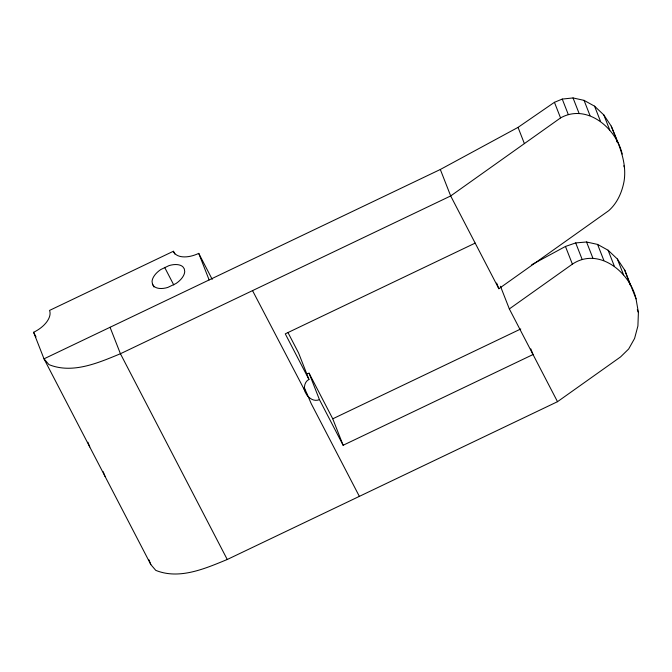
<?xml version="1.0" encoding="UTF-8"?>
<svg xmlns="http://www.w3.org/2000/svg" width="672" height="672" viewBox="0 0 672 672"><rect width="100%" height="100%" fill="white"/><g stroke="black" fill="none" stroke-linecap="round" stroke-linejoin="round"><path stroke-width="1.01" d="M611.251 126.151C618.433 143.648 627.161 161.717 624.078 181.188C622.02 192.284 617.308 203.095 608.714 210.689L498.851 288.716L450.685 195.947L440.32 169.478L518.036 127.378L554.434 102.312L562.246 99.078L573.031 97.944L584.052 100.363L594.56 106.168L603.834 114.962L611.251 126.151L616.3 138.978L616.804 141.884M531.754 264.701L565.454 246.448L575.694 242.92L586.555 241.996L597.576 244.415L608.084 250.219L617.366 259.014L624.784 270.203L636.04 298.864L638.4 312.497L637.904 325.996L634.586 338.444L628.664 348.995L620.558 356.916L557.508 401.688L227.254 559.49C205.246 568.529 179.382 579.978 155.77 570.36L150.83 564.581L44.008 358.84L33.6 332.279A22.907 12.827 -27.4 0 0 49.543 310.43L173.393 251.261A22.907 12.827 -27.4 0 0 198.727 253.378L212.209 279.35M622.213 154.048C616.199 128.234 587 103.085 560.549 117.919L450.685 195.947L120.431 353.741C98.423 362.788 72.559 374.228 48.947 364.61L44.008 358.84L440.32 169.478M557.508 401.688L509.342 308.927L572.393 264.146C598.651 246.506 630.101 272.244 636.04 298.864M287.952 332.506L298.586 352.985L308.952 379.445C304.886 381.494 303.719 386.627 304.87 390.751L252.538 290.623M152.502 284.214L153.93 286.28A17.69 9.904 -27.4 0 0 167.773 287.44L176.022 283.5A17.69 9.904 -27.4 0 0 184.733 271.564L184.288 268.834L182.86 266.767A17.69 9.904 -27.4 0 0 169.016 265.608L160.759 269.556A17.69 9.904 -27.4 0 0 152.057 281.484L152.502 284.214L153.947 286.994M475.171 243.104L285.272 333.841L308.952 379.445M530.804 348.86L533.03 354.539L343.132 445.267L332.758 418.807L520.766 328.969M306.76 373.867L309.078 373.195L332.758 418.807M343.132 445.267L319.452 399.655C312.194 402.612 305.449 395.447 304.097 388.769M359.36 496.373L311.195 403.603L304.248 387.475M173.393 251.261L174.838 254.041M164.632 267.347L173.779 284.97M227.254 559.49L120.431 353.741L110.057 327.281M33.6 332.279L36.011 336.916M624.784 270.203L630.168 284.962M623.826 165.791L624.574 167.681M603.834 114.962L609.748 130.04M594.56 106.168L600.491 121.296M584.052 100.363L590.016 115.584M573.031 97.944L579.046 113.291M562.246 99.078L568.31 114.568M617.366 259.014L623.574 274.856M637.3 309.691L638.4 312.497M554.434 102.312L560.549 117.919M608.084 250.219L614.317 266.112M597.576 244.415L603.842 260.4M586.555 241.996L592.872 258.107M575.694 242.92L582.145 259.384M565.454 246.448L572.393 264.146M518.036 127.378L524.387 143.598M500.455 286.238L509.342 308.927M496.633 283.046L498.851 288.716M309.078 373.195L319.452 399.655M198.727 253.378L209.135 279.938M148.974 559.843L150.83 564.581M103.186 471.66L105.05 476.398M87.898 442.218L89.762 446.956M306.911 394.094L307.583 395.976"/></g></svg>
